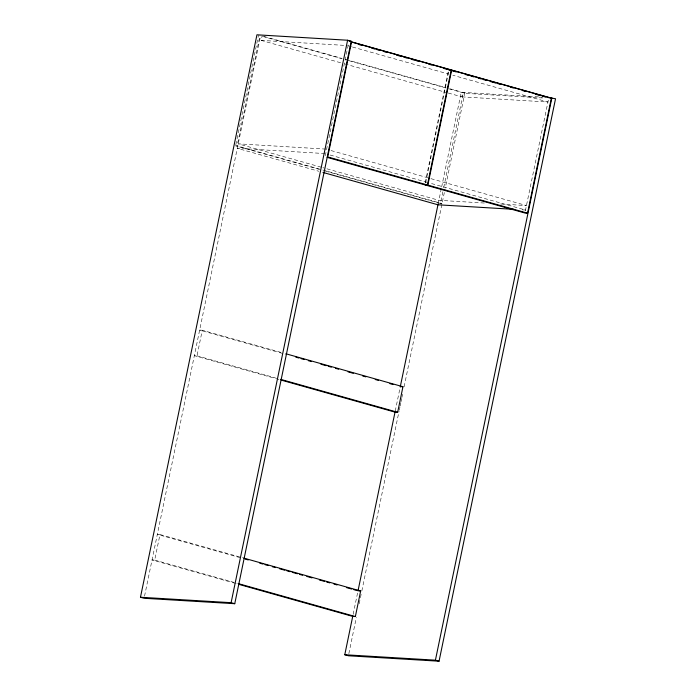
<?xml version="1.0" encoding="UTF-8"?>
<svg xmlns="http://www.w3.org/2000/svg" width="696" height="696" viewBox="0 0 696 696"><rect width="100%" height="100%" fill="white"/><g stroke="black" fill="none" stroke-linecap="round" stroke-linejoin="round"><path stroke-width="0.52" stroke-dasharray="3.48 2.61" d="M235.822 144.751L258.503 35.235M319.203 169.337L235.605 145.812L237.119 145.899L260.017 35.331M144.542 596.15L260.365 36.888M340.596 62.744L261.165 40.385L262.096 35.914M235.657 583.457L152.05 559.923L154.686 560.089L159.984 534.519L242.547 557.757M279.009 379.477L194.349 355.656L196.994 355.813L202.284 330.243L282.767 352.898M325.284 155.713L348.461 43.831M425.212 182.717L448.389 70.835M425.63 182.839L448.798 70.957M353.142 614.351L358.005 590.834M395.232 411.101L400.313 386.558M438.132 203.937L441.429 187.99M441.655 186.928L461.248 92.298L542.419 97.153M448.25 93.038L461.831 96.857L462.762 92.385M325.476 171.103L440.429 203.458L442.856 191.757M443.735 187.502L463.327 92.881L464.841 92.968L445.292 187.946M348.853 653.648L356.335 617.491M359.197 603.676L361.624 591.974M361.842 590.913L399.052 411.232M399.278 410.161L399.939 406.977M400.156 405.907L400.818 402.723M401.035 401.662L401.696 398.469M401.914 397.407L402.575 394.214M404.115 386.776L445.075 189.007M525.341 210.897L548.874 97.544M261.165 40.385L347.278 45.544M542.584 97.971L464.893 93.316L345.242 59.647M461.831 96.857L547.943 102.016L452.844 75.255M325.841 149.092L238.215 143.837L321.822 167.371M324.91 153.564L237.284 148.318L318.811 171.26M484.312 203.032L438.88 200.309L322.874 167.666M500.546 204.006L526.507 205.564L430.354 178.498M440.429 203.458L441.943 203.545L237.119 145.899M522.331 209.835L525.576 210.035L429.423 182.978M202.284 330.243L199.648 330.087L285.343 354.203M159.984 534.519L157.339 534.363L240.955 557.888M348.322 45.84L351.463 46.719M352.507 47.015L448.659 74.072M264.184 36.505L341.527 58.273M345.703 59.447L446.04 87.679M450.208 88.853L464.841 92.968M262.679 36.418L344.198 59.351M344.781 63.919L447.206 92.742M331.061 150.562L429.31 178.202M330.139 155.034L428.379 182.683M196.994 355.813L275.381 377.876M154.686 560.089L237.258 583.318"/><path stroke-width="1.04" d="M140.462 597.255L256.946 34.8L347.591 40.229L351.228 41.255L234.752 603.702L144.107 598.273L140.462 597.255L231.107 602.684L234.752 603.702M231.107 602.684L347.591 40.229M427.422 184.988L451.252 69.939L351.541 41.882L327.712 156.931L427.422 184.988L424.777 184.831L327.146 157.357M427.84 185.101L451.66 70.061L551.371 98.119L527.551 213.167L524.906 213.011L425.195 184.945L427.84 185.101L527.551 213.167M547.578 97.466L555.538 98.745L439.054 661.2L348.409 655.771L344.772 654.745L352.698 616.473M357.988 590.956L395.197 411.266M400.261 386.811L438.132 203.937M238.789 584.336L352.715 616.395L355.36 616.56L360.65 590.991L243.6 558.053M281.097 380.068L395.015 412.128L397.66 412.284L402.958 386.715L285.899 353.777M344.772 654.745L435.418 660.173L551.893 97.727M349.07 41.125L351.228 41.255M448.607 69.783L451.252 69.939M449.016 69.896L451.66 70.061M513.683 209.322L437.958 204.789L322.988 172.434M400.313 386.558L402.958 386.715M358.892 590.887L360.65 590.991M351.341 41.951L548.874 97.544M359.284 44.648L362.399 45.518M371.742 48.154L374.857 49.033M376.936 49.616L380.051 50.495M384.209 51.661L387.324 52.539M396.668 55.167L401.862 56.628M403.941 57.211L407.056 58.09M411.214 59.264L414.329 60.134M416.408 60.726L419.523 61.596M428.866 64.232L431.99 65.102M443.413 68.321L446.527 69.2M451.095 70.487L456.289 71.949M465.641 74.576L468.756 75.455M470.835 76.038L473.95 76.917M478.1 78.082L481.214 78.961M483.294 79.544L486.408 80.423M490.567 81.589L495.761 83.05M497.84 83.642L500.955 84.512M510.298 87.148L513.413 88.018M522.766 90.654L525.88 91.533M535.224 94.16L540.418 95.622M542.497 96.205L545.612 97.083M295.8 357.144L298.932 358.031M301.02 358.623L304.161 359.501M308.337 360.676L311.477 361.563M320.882 364.208L326.102 365.678M328.199 366.27L331.331 367.149M335.515 368.323L338.647 369.211M348.052 371.855L353.281 373.326M362.686 375.97L365.818 376.858M375.231 379.503L378.363 380.381M389.856 383.618L392.996 384.505M280.601 379.346L397.66 412.284M245.131 559.071L248.272 559.949M259.765 563.186L262.897 564.065M264.993 564.656L268.125 565.535M272.31 566.718L275.442 567.597M279.627 568.771L284.847 570.242M286.935 570.833L290.075 571.712M292.163 572.303L297.392 573.774M299.48 574.365L302.612 575.244M306.797 576.418L312.025 577.889M319.342 579.951L324.562 581.421M326.65 582.013L329.791 582.891M333.967 584.066L337.108 584.953M346.512 587.598L351.741 589.068M353.829 589.66L356.961 590.539M238.302 583.613L355.36 616.56M435.418 660.173L439.054 661.2"/></g></svg>
